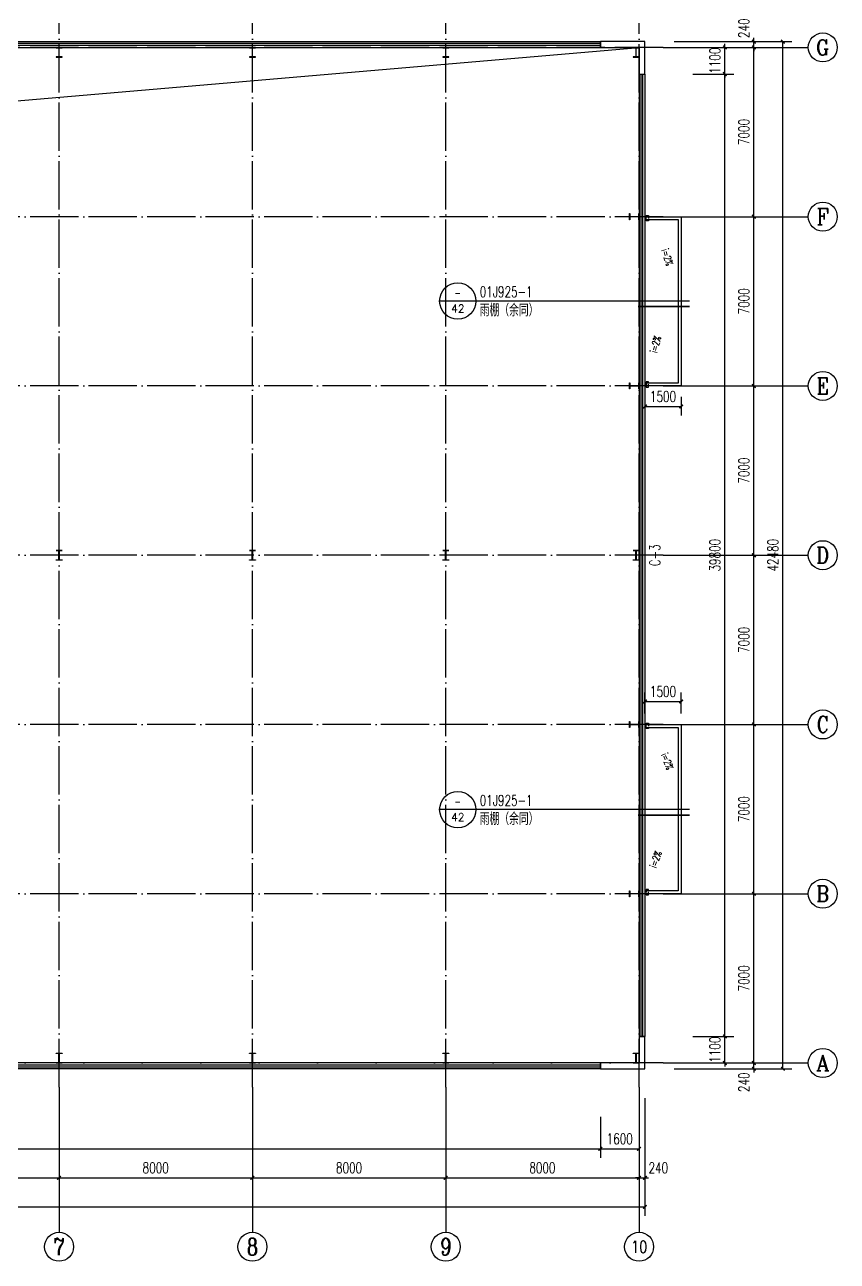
# Model space of a CAD drawing. Extents: x -16809 to 109341, y -15901 to 593582.
# Drawn here: x 52069 to 85690, y 327255 to 378393 of the extents above; entities that cross this region are included whole.
import ezdxf
from ezdxf.enums import TextEntityAlignment as Align

# ---------------------------------------------------------------- set-up
doc = ezdxf.new("R2010")
doc.units = 0
doc.header["$LTSCALE"] = 1000
doc.header["$MEASUREMENT"] = 0
doc.linetypes.add('DASH', pattern=[0.35, 0.25, -0.1])
doc.linetypes.add('DOTE', pattern=[2.42, 2, -0.2, 0.02, -0.2])
doc.layers.get('Defpoints').update_dxf_attribs({"color": 250})
for name, color, linetype in [('0 - 屋顶线', 150, 'Continuous'), ('0 - 梁柱', 3, 'Continuous'), ('AXIS', 171, 'Continuous'), ('AXIS_TEXT', 7, 'Continuous'), ('DIM_IDEN', 150, 'Continuous'), ('DIM_SYMB', 171, 'Continuous'), ('DOTE', 14, 'DOTE'), ('LVTRY', 6, 'Continuous'), ('PUB_DIM', 171, 'Continuous'), ('PUB_TEXT', 7, 'Continuous'), ('WALL-PARAPET', 6, 'Continuous'), ('WINDOW', 140, 'Continuous'), ('WINDOW_TEXT', 7, 'Continuous')]:
    doc.layers.add(name, color=color, linetype=linetype)
doc.styles.add('_TCH_AXIS', font='COMPLEX', dxfattribs={"bigfont": 'GBCBIG'})
doc.styles.add('_TCH_DIM', font='SIMPLEX', dxfattribs={"bigfont": 'GBCBIG'})
doc.styles.add('_TCH_DIM_T3', font='SIMPLEX', dxfattribs={"width": 0.705882, "bigfont": 'GBCBIG'})
doc.styles.add('_TCH_LABEL', font='COMPLEX', dxfattribs={"bigfont": 'GBCBIG'})
doc.styles.add('_TCH_WINDOW', font='SIMPLEX', dxfattribs={"bigfont": 'GBCBIG'})
doc.styles.add('COMPLEX', font='COMPLEX')
doc.dimstyles.new('_TCH_ARCH&&150', dxfattribs={"dimtxt": 446.25, "dimasz": 150, "dimexe": 375, "dimexo": 450, "dimgap": 189.375, "dimtad": 1, "dimdec": 0, "dimzin": 0, "dimdsep": 46, "dimtxsty": '_TCH_DIM_T3', "dimblk": 'ARCHTICK', "dimcen": 0.09, "dimclrt": 7, "dimazin": 2, "dimtfac": 1, "dimtdec": 0, "dimtix": 1, "dimtmove": 2, "dimatfit": 3, "dimfxl": 0, "dimtolj": 1, "dimtzin": 0, "dimarcsym": 0})

# ---------------------------------------------------------------- blocks, each defined once
blk = doc.blocks.new('A$C670E4FA6')
at = {"layer": '0 - 梁柱'}
h = blk.add_hatch(color=256, dxfattribs=at)
h.paths.add_polyline_path([(125, 0), (0, 0), (0, 12), (120, 12), (120, 200), (125, 200)])
h.paths.add_polyline_path([(250, 0), (125, 0), (125, 200), (130, 200), (130, 12), (250, 12)])
h.paths.add_polyline_path([(250, 388), (130, 388), (130, 200), (125, 200), (125, 400), (250, 400)])
h.paths.add_polyline_path([(125, 200), (120, 200), (120, 388), (0, 388), (0, 400), (125, 400)])
blk.add_lwpolyline([(0, 400), (0, 388), (120, 388), (120, 12), (0, 12), (0, 0), (250, 0), (250, 12), (130, 12), (130, 388), (250, 388), (250, 400)], close=True, dxfattribs=at)
blk = doc.blocks.new('$TCHSYS$WIN2D')
for p, q in [((-0.5, 0.5), (0.5, 0.5)), ((-0.5, 0.5), (-0.5, -0.5)), ((0.5, 0.5), (0.5, -0.5)), ((0.5, 0.16667), (-0.5, 0.16667)), ((0.5, -0.16667), (-0.5, -0.16667)), ((-0.5, -0.5), (0.5, -0.5))]:
    blk.add_line(p, q)
blk = doc.blocks.new('_AXISO')
blk.add_circle((0, 0), 0.5)
at = {"layer": 'AXIS_TEXT', "style": 'COMPLEX', "width": 1.041667}
blk.add_attdef('A', text='', height=0.56, dxfattribs=at).set_placement((-0.25, -0.28), (0.25, -0.28), align=Align.FIT)
blk = doc.blocks.new('_ArchTick')
at = {"color": 0, "linetype": 'ByBlock', "const_width": 0.4}
blk.add_lwpolyline([(-0.5, -0.5), (0.5, 0.5)], dxfattribs=at)
blk = doc.blocks.new('*D231')
at = {"layer": 'AXIS', "color": 0, "lineweight": -2}
for p, q in [((5250, 334005), (5250, 329130)), ((77730, 334005), (77730, 329130)), ((5250, 329505), (77730, 329505))]:
    blk.add_line(p, q, dxfattribs=at)
at = {"layer": 'Defpoints', "color": 0}
for p in [(5250, 334455), (77730, 334455), (77730, 329505)]:
    blk.add_point(p, dxfattribs=at)
at = {"layer": 'AXIS', "color": 0, "lineweight": -2, "xscale": 150, "yscale": 150, "zscale": 150, "rotation": 180}
blk.add_blockref('_ArchTick', (5250, 329505), dxfattribs=at)
at = {"layer": 'AXIS', "color": 0, "lineweight": -2, "xscale": 150, "yscale": 150, "zscale": 150}
blk.add_blockref('_ArchTick', (77730, 329505), dxfattribs=at)
at = {"layer": 'AXIS', "color": 7, "insert": (41490, 329918), "char_height": 446.2, "attachment_point": 5, "style": '_TCH_DIM_T3'}
blk.add_mtext('\\A1;72480', dxfattribs=at)
blk = doc.blocks.new('*D238')
at = {"layer": 'AXIS', "color": 0, "lineweight": -2}
for p, q in [((45490, 334005), (45490, 330330)), ((53490, 334005), (53490, 330330)), ((45490, 330705), (53490, 330705))]:
    blk.add_line(p, q, dxfattribs=at)
at = {"layer": 'Defpoints', "color": 0}
for p in [(45490, 334455), (53490, 334455), (53490, 330705)]:
    blk.add_point(p, dxfattribs=at)
at = {"layer": 'AXIS', "color": 0, "lineweight": -2, "xscale": 150, "yscale": 150, "zscale": 150, "rotation": 180}
blk.add_blockref('_ArchTick', (45490, 330705), dxfattribs=at)
at = {"layer": 'AXIS', "color": 0, "lineweight": -2, "xscale": 150, "yscale": 150, "zscale": 150}
blk.add_blockref('_ArchTick', (53490, 330705), dxfattribs=at)
at = {"layer": 'AXIS', "color": 7, "insert": (49490, 331118), "char_height": 446.2, "attachment_point": 5, "style": '_TCH_DIM_T3'}
blk.add_mtext('\\A1;8000', dxfattribs=at)
blk = doc.blocks.new('*D239')
at = {"layer": 'AXIS', "color": 0, "lineweight": -2}
for p, q in [((53490, 334005), (53490, 330330)), ((61490, 334005), (61490, 330330)), ((53490, 330705), (61490, 330705))]:
    blk.add_line(p, q, dxfattribs=at)
at = {"layer": 'Defpoints', "color": 0}
for p in [(53490, 334455), (61490, 334455), (61490, 330705)]:
    blk.add_point(p, dxfattribs=at)
at = {"layer": 'AXIS', "color": 0, "lineweight": -2, "xscale": 150, "yscale": 150, "zscale": 150, "rotation": 180}
blk.add_blockref('_ArchTick', (53490, 330705), dxfattribs=at)
at = {"layer": 'AXIS', "color": 0, "lineweight": -2, "xscale": 150, "yscale": 150, "zscale": 150}
blk.add_blockref('_ArchTick', (61490, 330705), dxfattribs=at)
at = {"layer": 'AXIS', "color": 7, "insert": (57490, 331118), "char_height": 446.2, "attachment_point": 5, "style": '_TCH_DIM_T3'}
blk.add_mtext('\\A1;8000', dxfattribs=at)
blk = doc.blocks.new('*D240')
at = {"layer": 'AXIS', "color": 0, "lineweight": -2}
for p, q in [((61490, 334005), (61490, 330330)), ((69490, 334005), (69490, 330330)), ((61490, 330705), (69490, 330705))]:
    blk.add_line(p, q, dxfattribs=at)
at = {"layer": 'Defpoints', "color": 0}
for p in [(61490, 334455), (69490, 334455), (69490, 330705)]:
    blk.add_point(p, dxfattribs=at)
at = {"layer": 'AXIS', "color": 0, "lineweight": -2, "xscale": 150, "yscale": 150, "zscale": 150, "rotation": 180}
blk.add_blockref('_ArchTick', (61490, 330705), dxfattribs=at)
at = {"layer": 'AXIS', "color": 0, "lineweight": -2, "xscale": 150, "yscale": 150, "zscale": 150}
blk.add_blockref('_ArchTick', (69490, 330705), dxfattribs=at)
at = {"layer": 'AXIS', "color": 7, "insert": (65490, 331118), "char_height": 446.2, "attachment_point": 5, "style": '_TCH_DIM_T3'}
blk.add_mtext('\\A1;8000', dxfattribs=at)
blk = doc.blocks.new('*D241')
at = {"layer": 'AXIS', "color": 0, "lineweight": -2}
for p, q in [((69490, 334005), (69490, 330330)), ((77490, 334005), (77490, 330330)), ((69490, 330705), (77490, 330705))]:
    blk.add_line(p, q, dxfattribs=at)
at = {"layer": 'Defpoints', "color": 0}
for p in [(69490, 334455), (77490, 334455), (77490, 330705)]:
    blk.add_point(p, dxfattribs=at)
at = {"layer": 'AXIS', "color": 0, "lineweight": -2, "xscale": 150, "yscale": 150, "zscale": 150, "rotation": 180}
blk.add_blockref('_ArchTick', (69490, 330705), dxfattribs=at)
at = {"layer": 'AXIS', "color": 0, "lineweight": -2, "xscale": 150, "yscale": 150, "zscale": 150}
blk.add_blockref('_ArchTick', (77490, 330705), dxfattribs=at)
at = {"layer": 'AXIS', "color": 7, "insert": (73490, 331118), "char_height": 446.2, "attachment_point": 5, "style": '_TCH_DIM_T3'}
blk.add_mtext('\\A1;8000', dxfattribs=at)
blk = doc.blocks.new('*D242')
at = {"layer": 'AXIS', "color": 0, "lineweight": -2}
for p, q in [((77490, 334005), (77490, 330330)), ((77730, 334005), (77730, 330330)), ((77490, 330705), (77340, 330705)), ((77490, 330705), (77730, 330705)), ((77730, 330705), (77880, 330705))]:
    blk.add_line(p, q, dxfattribs=at)
at = {"layer": 'Defpoints', "color": 0}
for p in [(77490, 334455), (77730, 334455), (77730, 330705)]:
    blk.add_point(p, dxfattribs=at)
at = {"layer": 'AXIS', "color": 0, "lineweight": -2, "xscale": 150, "yscale": 150, "zscale": 150}
blk.add_blockref('_ArchTick', (77490, 330705), dxfattribs=at)
at = {"layer": 'AXIS', "color": 0, "lineweight": -2, "xscale": 150, "yscale": 150, "zscale": 150, "rotation": 180}
blk.add_blockref('_ArchTick', (77730, 330705), dxfattribs=at)
at = {"layer": 'AXIS', "color": 7, "insert": (78285, 331118), "char_height": 446.2, "attachment_point": 5, "style": '_TCH_DIM_T3'}
blk.add_mtext('\\A1;240', dxfattribs=at)
blk = doc.blocks.new('*D265')
at = {"layer": 'AXIS', "color": 0, "lineweight": -2}
for p, q in [((78940, 377695), (83815, 377695)), ((83440, 335215), (83440, 377695)), ((78940, 335215), (83815, 335215))]:
    blk.add_line(p, q, dxfattribs=at)
at = {"layer": 'Defpoints', "color": 0}
for p in [(78490, 377695), (83440, 377695), (78490, 335215)]:
    blk.add_point(p, dxfattribs=at)
at = {"layer": 'AXIS', "color": 0, "lineweight": -2, "xscale": 150, "yscale": 150, "zscale": 150}
for p, rotation in [((83440, 377695), 90), ((83440, 335215), 270)]:
    blk.add_blockref('_ArchTick', p, dxfattribs=dict(at, rotation=rotation))
at = {"layer": 'AXIS', "color": 7, "insert": (83028, 356455), "char_height": 446.2, "attachment_point": 5, "rotation": 90, "style": '_TCH_DIM_T3'}
blk.add_mtext('\\A1;42480', dxfattribs=at)
blk = doc.blocks.new('*D266')
at = {"layer": 'AXIS', "color": 0, "lineweight": -2}
for p, q in [((82240, 335455), (82240, 335605)), ((78940, 335455), (82615, 335455)), ((78940, 335215), (82615, 335215)), ((82240, 335215), (82240, 335455)), ((82240, 335215), (82240, 335065))]:
    blk.add_line(p, q, dxfattribs=at)
at = {"layer": 'Defpoints', "color": 0}
for p in [(78490, 335455), (78490, 335215), (82240, 335455)]:
    blk.add_point(p, dxfattribs=at)
at = {"layer": 'AXIS', "color": 0, "lineweight": -2, "xscale": 150, "yscale": 150, "zscale": 150}
for p, rotation in [((82240, 335455), 270), ((82240, 335215), 90)]:
    blk.add_blockref('_ArchTick', p, dxfattribs=dict(at, rotation=rotation))
at = {"layer": 'AXIS', "color": 7, "insert": (81828, 334660), "char_height": 446.2, "attachment_point": 5, "rotation": 90, "style": '_TCH_DIM_T3'}
blk.add_mtext('\\A1;240', dxfattribs=at)
blk = doc.blocks.new('*D267')
at = {"layer": 'AXIS', "color": 0, "lineweight": -2}
for p, q in [((78940, 342455), (82615, 342455)), ((82240, 335455), (82240, 342455)), ((78940, 335455), (82615, 335455))]:
    blk.add_line(p, q, dxfattribs=at)
at = {"layer": 'Defpoints', "color": 0}
for p in [(78490, 342455), (82240, 342455), (78490, 335455)]:
    blk.add_point(p, dxfattribs=at)
at = {"layer": 'AXIS', "color": 0, "lineweight": -2, "xscale": 150, "yscale": 150, "zscale": 150}
for p, rotation in [((82240, 342455), 90), ((82240, 335455), 270)]:
    blk.add_blockref('_ArchTick', p, dxfattribs=dict(at, rotation=rotation))
at = {"layer": 'AXIS', "color": 7, "insert": (81828, 338955), "char_height": 446.2, "attachment_point": 5, "rotation": 90, "style": '_TCH_DIM_T3'}
blk.add_mtext('\\A1;7000', dxfattribs=at)
blk = doc.blocks.new('*D268')
at = {"layer": 'AXIS', "color": 0, "lineweight": -2}
for p, q in [((78940, 349455), (82615, 349455)), ((82240, 342455), (82240, 349455)), ((78940, 342455), (82615, 342455))]:
    blk.add_line(p, q, dxfattribs=at)
at = {"layer": 'Defpoints', "color": 0}
for p in [(78490, 349455), (82240, 349455), (78490, 342455)]:
    blk.add_point(p, dxfattribs=at)
at = {"layer": 'AXIS', "color": 0, "lineweight": -2, "xscale": 150, "yscale": 150, "zscale": 150}
for p, rotation in [((82240, 349455), 90), ((82240, 342455), 270)]:
    blk.add_blockref('_ArchTick', p, dxfattribs=dict(at, rotation=rotation))
at = {"layer": 'AXIS', "color": 7, "insert": (81828, 345955), "char_height": 446.2, "attachment_point": 5, "rotation": 90, "style": '_TCH_DIM_T3'}
blk.add_mtext('\\A1;7000', dxfattribs=at)
blk = doc.blocks.new('*D269')
at = {"layer": 'AXIS', "color": 0, "lineweight": -2}
for p, q in [((78940, 356455), (82615, 356455)), ((82240, 349455), (82240, 356455)), ((78940, 349455), (82615, 349455))]:
    blk.add_line(p, q, dxfattribs=at)
at = {"layer": 'Defpoints', "color": 0}
for p in [(78490, 356455), (82240, 356455), (78490, 349455)]:
    blk.add_point(p, dxfattribs=at)
at = {"layer": 'AXIS', "color": 0, "lineweight": -2, "xscale": 150, "yscale": 150, "zscale": 150}
for p, rotation in [((82240, 356455), 90), ((82240, 349455), 270)]:
    blk.add_blockref('_ArchTick', p, dxfattribs=dict(at, rotation=rotation))
at = {"layer": 'AXIS', "color": 7, "insert": (81828, 352955), "char_height": 446.2, "attachment_point": 5, "rotation": 90, "style": '_TCH_DIM_T3'}
blk.add_mtext('\\A1;7000', dxfattribs=at)
blk = doc.blocks.new('*D270')
at = {"layer": 'AXIS', "color": 0, "lineweight": -2}
for p, q in [((78940, 363455), (82615, 363455)), ((82240, 356455), (82240, 363455)), ((78940, 356455), (82615, 356455))]:
    blk.add_line(p, q, dxfattribs=at)
at = {"layer": 'Defpoints', "color": 0}
for p in [(78490, 363455), (82240, 363455), (78490, 356455)]:
    blk.add_point(p, dxfattribs=at)
at = {"layer": 'AXIS', "color": 0, "lineweight": -2, "xscale": 150, "yscale": 150, "zscale": 150}
for p, rotation in [((82240, 363455), 90), ((82240, 356455), 270)]:
    blk.add_blockref('_ArchTick', p, dxfattribs=dict(at, rotation=rotation))
at = {"layer": 'AXIS', "color": 7, "insert": (81828, 359955), "char_height": 446.2, "attachment_point": 5, "rotation": 90, "style": '_TCH_DIM_T3'}
blk.add_mtext('\\A1;7000', dxfattribs=at)
blk = doc.blocks.new('*D271')
at = {"layer": 'AXIS', "color": 0, "lineweight": -2}
for p, q in [((78940, 370455), (82615, 370455)), ((82240, 363455), (82240, 370455)), ((78940, 363455), (82615, 363455))]:
    blk.add_line(p, q, dxfattribs=at)
at = {"layer": 'Defpoints', "color": 0}
for p in [(78490, 370455), (82240, 370455), (78490, 363455)]:
    blk.add_point(p, dxfattribs=at)
at = {"layer": 'AXIS', "color": 0, "lineweight": -2, "xscale": 150, "yscale": 150, "zscale": 150}
for p, rotation in [((82240, 370455), 90), ((82240, 363455), 270)]:
    blk.add_blockref('_ArchTick', p, dxfattribs=dict(at, rotation=rotation))
at = {"layer": 'AXIS', "color": 7, "insert": (81828, 366955), "char_height": 446.2, "attachment_point": 5, "rotation": 90, "style": '_TCH_DIM_T3'}
blk.add_mtext('\\A1;7000', dxfattribs=at)
blk = doc.blocks.new('*D272')
at = {"layer": 'AXIS', "color": 0, "lineweight": -2}
for p, q in [((78940, 377455), (82615, 377455)), ((82240, 370455), (82240, 377455)), ((78940, 370455), (82615, 370455))]:
    blk.add_line(p, q, dxfattribs=at)
at = {"layer": 'Defpoints', "color": 0}
for p in [(78490, 377455), (82240, 377455), (78490, 370455)]:
    blk.add_point(p, dxfattribs=at)
at = {"layer": 'AXIS', "color": 0, "lineweight": -2, "xscale": 150, "yscale": 150, "zscale": 150}
for p, rotation in [((82240, 377455), 90), ((82240, 370455), 270)]:
    blk.add_blockref('_ArchTick', p, dxfattribs=dict(at, rotation=rotation))
at = {"layer": 'AXIS', "color": 7, "insert": (81828, 373955), "char_height": 446.2, "attachment_point": 5, "rotation": 90, "style": '_TCH_DIM_T3'}
blk.add_mtext('\\A1;7000', dxfattribs=at)
blk = doc.blocks.new('*D273')
at = {"layer": 'AXIS', "color": 0, "lineweight": -2}
for p, q in [((78940, 377695), (82615, 377695)), ((78940, 377455), (82615, 377455)), ((82240, 377695), (82240, 377845)), ((82240, 377455), (82240, 377695)), ((82240, 377455), (82240, 377305))]:
    blk.add_line(p, q, dxfattribs=at)
at = {"layer": 'Defpoints', "color": 0}
for p in [(78490, 377695), (78490, 377455), (82240, 377695)]:
    blk.add_point(p, dxfattribs=at)
at = {"layer": 'AXIS', "color": 0, "lineweight": -2, "xscale": 150, "yscale": 150, "zscale": 150}
for p, rotation in [((82240, 377695), 270), ((82240, 377455), 90)]:
    blk.add_blockref('_ArchTick', p, dxfattribs=dict(at, rotation=rotation))
at = {"layer": 'AXIS', "color": 7, "insert": (81828, 378250), "char_height": 446.2, "attachment_point": 5, "rotation": 90, "style": '_TCH_DIM_T3'}
blk.add_mtext('\\A1;240', dxfattribs=at)
blk = doc.blocks.new('*D274')
at = {"layer": 'Defpoints', "color": 0}
for p in [(75890, 333675), (77490, 333675), (77490, 331905)]:
    blk.add_point(p, dxfattribs=at)
at = {"layer": 'PUB_DIM', "color": 0, "lineweight": -2}
for p, q in [((75890, 333225), (75890, 331530)), ((77490, 333225), (77490, 331530)), ((75890, 331905), (77490, 331905))]:
    blk.add_line(p, q, dxfattribs=at)
at = {"layer": 'PUB_DIM', "color": 0, "lineweight": -2, "xscale": 150, "yscale": 150, "zscale": 150, "rotation": 180}
blk.add_blockref('_ArchTick', (75890, 331905), dxfattribs=at)
at = {"layer": 'PUB_DIM', "color": 0, "lineweight": -2, "xscale": 150, "yscale": 150, "zscale": 150}
blk.add_blockref('_ArchTick', (77490, 331905), dxfattribs=at)
at = {"layer": 'PUB_DIM', "color": 7, "insert": (76690, 332318), "char_height": 446.2, "attachment_point": 5, "style": '_TCH_DIM_T3'}
blk.add_mtext('\\A1;1600', dxfattribs=at)
blk = doc.blocks.new('*D275')
at = {"layer": 'Defpoints', "color": 0}
for p in [(7090, 333675), (75890, 333675), (75890, 331905)]:
    blk.add_point(p, dxfattribs=at)
at = {"layer": 'PUB_DIM', "color": 0, "lineweight": -2}
for p, q in [((7090, 333225), (7090, 331530)), ((75890, 333225), (75890, 331530)), ((7090, 331905), (75890, 331905))]:
    blk.add_line(p, q, dxfattribs=at)
at = {"layer": 'PUB_DIM', "color": 0, "lineweight": -2, "xscale": 150, "yscale": 150, "zscale": 150, "rotation": 180}
blk.add_blockref('_ArchTick', (7090, 331905), dxfattribs=at)
at = {"layer": 'PUB_DIM', "color": 0, "lineweight": -2, "xscale": 150, "yscale": 150, "zscale": 150}
blk.add_blockref('_ArchTick', (75890, 331905), dxfattribs=at)
at = {"layer": 'PUB_DIM', "color": 7, "insert": (41490, 332318), "char_height": 446.2, "attachment_point": 5, "style": '_TCH_DIM_T3'}
blk.add_mtext('\\A1;68800', dxfattribs=at)
blk = doc.blocks.new('*D277')
at = {"layer": 'Defpoints', "color": 0}
for p in [(79270, 377455), (81040, 377455), (79270, 376355)]:
    blk.add_point(p, dxfattribs=at)
at = {"layer": 'PUB_DIM', "color": 0, "lineweight": -2}
for p, q in [((79720, 377455), (81415, 377455)), ((81040, 377455), (81040, 377605)), ((81040, 376355), (81040, 377455)), ((79720, 376355), (81415, 376355)), ((81040, 376355), (81040, 376205))]:
    blk.add_line(p, q, dxfattribs=at)
at = {"layer": 'PUB_DIM', "color": 0, "lineweight": -2, "xscale": 150, "yscale": 150, "zscale": 150}
for p, rotation in [((81040, 377455), 270), ((81040, 376355), 90)]:
    blk.add_blockref('_ArchTick', p, dxfattribs=dict(at, rotation=rotation))
at = {"layer": 'PUB_DIM', "color": 7, "insert": (80628, 376905), "char_height": 446.2, "attachment_point": 5, "rotation": 90, "style": '_TCH_DIM_T3'}
blk.add_mtext('\\A1;1100', dxfattribs=at)
blk = doc.blocks.new('*D278')
at = {"layer": 'Defpoints', "color": 0}
for p in [(79270, 376355), (81040, 376355), (79270, 336555)]:
    blk.add_point(p, dxfattribs=at)
at = {"layer": 'PUB_DIM', "color": 0, "lineweight": -2}
for p, q in [((79720, 376355), (81415, 376355)), ((81040, 336555), (81040, 376355)), ((79720, 336555), (81415, 336555))]:
    blk.add_line(p, q, dxfattribs=at)
at = {"layer": 'PUB_DIM', "color": 0, "lineweight": -2, "xscale": 150, "yscale": 150, "zscale": 150}
for p, rotation in [((81040, 376355), 90), ((81040, 336555), 270)]:
    blk.add_blockref('_ArchTick', p, dxfattribs=dict(at, rotation=rotation))
at = {"layer": 'PUB_DIM', "color": 7, "insert": (80628, 356455), "char_height": 446.2, "attachment_point": 5, "rotation": 90, "style": '_TCH_DIM_T3'}
blk.add_mtext('\\A1;39800', dxfattribs=at)
blk = doc.blocks.new('*D279')
at = {"layer": 'Defpoints', "color": 0}
for p in [(79270, 336555), (81040, 336555), (79270, 335455)]:
    blk.add_point(p, dxfattribs=at)
at = {"layer": 'PUB_DIM', "color": 0, "lineweight": -2}
for p, q in [((79720, 336555), (81415, 336555)), ((81040, 336555), (81040, 336705)), ((81040, 335455), (81040, 336555)), ((79720, 335455), (81415, 335455)), ((81040, 335455), (81040, 335305))]:
    blk.add_line(p, q, dxfattribs=at)
at = {"layer": 'PUB_DIM', "color": 0, "lineweight": -2, "xscale": 150, "yscale": 150, "zscale": 150}
for p, rotation in [((81040, 336555), 270), ((81040, 335455), 90)]:
    blk.add_blockref('_ArchTick', p, dxfattribs=dict(at, rotation=rotation))
at = {"layer": 'PUB_DIM', "color": 7, "insert": (80628, 336005), "char_height": 446.2, "attachment_point": 5, "rotation": 90, "style": '_TCH_DIM_T3'}
blk.add_mtext('\\A1;1100', dxfattribs=at)
blk = doc.blocks.new('*D287')
at = {"layer": 'Defpoints', "color": 0}
for p in [(79230, 350405), (77730, 349455), (79230, 349455)]:
    blk.add_point(p, dxfattribs=at)
at = {"layer": 'PUB_DIM', "color": 0, "lineweight": -2}
for p, q in [((77730, 349905), (77730, 350780)), ((77730, 350405), (79230, 350405)), ((79230, 349905), (79230, 350780))]:
    blk.add_line(p, q, dxfattribs=at)
at = {"layer": 'PUB_DIM', "color": 0, "lineweight": -2, "xscale": 150, "yscale": 150, "zscale": 150, "rotation": 180}
blk.add_blockref('_ArchTick', (77730, 350405), dxfattribs=at)
at = {"layer": 'PUB_DIM', "color": 0, "lineweight": -2, "xscale": 150, "yscale": 150, "zscale": 150}
blk.add_blockref('_ArchTick', (79230, 350405), dxfattribs=at)
at = {"layer": 'PUB_DIM', "color": 7, "insert": (78480, 350818), "char_height": 446.2, "attachment_point": 5, "style": '_TCH_DIM_T3'}
blk.add_mtext('\\A1;1500', dxfattribs=at)
blk = doc.blocks.new('*D288')
at = {"layer": 'Defpoints', "color": 0}
for p in [(77730, 363455), (79230, 363455), (79230, 362605)]:
    blk.add_point(p, dxfattribs=at)
at = {"layer": 'PUB_DIM', "color": 0, "lineweight": -2}
for p, q in [((77730, 363005), (77730, 362230)), ((77730, 362605), (79230, 362605)), ((79230, 363005), (79230, 362230))]:
    blk.add_line(p, q, dxfattribs=at)
at = {"layer": 'PUB_DIM', "color": 0, "lineweight": -2, "xscale": 150, "yscale": 150, "zscale": 150, "rotation": 180}
blk.add_blockref('_ArchTick', (77730, 362605), dxfattribs=at)
at = {"layer": 'PUB_DIM', "color": 0, "lineweight": -2, "xscale": 150, "yscale": 150, "zscale": 150}
blk.add_blockref('_ArchTick', (79230, 362605), dxfattribs=at)
at = {"layer": 'PUB_DIM', "color": 7, "insert": (78480, 363018), "char_height": 446.2, "attachment_point": 5, "style": '_TCH_DIM_T3'}
blk.add_mtext('\\A1;1500', dxfattribs=at)

msp = doc.modelspace()

# ---------------------------------------------------------------- linework, layer by layer
at = {"layer": '0 - 屋顶线'}
for p, q in [((77730.2, 349455.4), (79230.2, 349455.4)), ((77730.2, 349335.4), (79110.2, 349335.4)), ((79110.2, 349335.4), (79110.2, 342575.4)), ((79230.2, 349455.4), (79230.2, 342455.4)), ((79110.2, 342575.4), (77730.2, 342575.4)), ((79230.2, 342455.4), (77730.2, 342455.4))]:
    msp.add_line(p, q, dxfattribs=at)
for points in [[(5490.2, 335455.4), (12638, 371891), (77490.2, 377455.4)], [(77730.2, 370455.4), (79230.2, 370455.4), (79230.2, 363755.4), (79230.2, 363455.4), (77730.2, 363455.4)], [(77730.2, 370335.4), (79110.2, 370335.4), (79110.2, 363755.4), (79110.2, 363575.4), (77730.2, 363575.4)]]:
    msp.add_lwpolyline(points, dxfattribs=at)
at = {"layer": 'AXIS'}
for p, q in [((78490.2, 377455.4), (84490.2, 377455.4)), ((78490.2, 370455.4), (84490.2, 370455.4)), ((78490.2, 363455.4), (84490.2, 363455.4)), ((78490.2, 356455.4), (84490.2, 356455.4)), ((78490.2, 349455.4), (84490.2, 349455.4)), ((78490.2, 342455.4), (84490.2, 342455.4)), ((78490.2, 335455.4), (84490.2, 335455.4)), ((53490.2, 334455.4), (53490.2, 328455.4)), ((61490.2, 334455.4), (61490.2, 328455.4)), ((69490.2, 334455.4), (69490.2, 328455.4)), ((77490.2, 334455.4), (77490.2, 328455.4))]:
    msp.add_line(p, q, dxfattribs=at)
at = {"layer": 'DIM_IDEN'}
for p, q in [((70738.2, 366966.6), (69238.2, 366966.6)), ((73361.6, 366966.6), (70738.2, 366966.6)), ((79575.9, 366966.6), (73361.6, 366966.6)), ((70738.2, 345931.8), (69238.2, 345931.8)), ((73361.6, 345931.8), (70738.2, 345931.8)), ((79575.9, 345931.8), (73361.6, 345931.8))]:
    msp.add_line(p, q, dxfattribs=at)
at = {"layer": 'DIM_IDEN', "const_width": 75}
for points in [[(79575.9, 366741.6), (77449.4, 366741.6)], [(79575.9, 345706.8), (77449.4, 345706.8)]]:
    msp.add_lwpolyline(points, dxfattribs=at)
at = {"layer": 'DIM_IDEN'}
for centre in [(69988.2, 366966.6), (69988.2, 345931.8)]:
    msp.add_circle(centre, 750, dxfattribs=at)
at = {"layer": 'DIM_SYMB'}
for points in [[(78790.1, 367519.1, 0, 0, 0), (78138, 369591.5, 80, 0, 0), (78048, 369877.7, 0, 0, 0)], [(78790.1, 366571.7, 0, 0, 0), (78122.3, 363960.8, 80, 0, 0), (78048, 363670.1, 0, 0, 0)], [(78790.1, 346852.3, 0, 0, 0), (78154, 348536.2, 80, 0, 0), (78048, 348816.9, 0, 0, 0)], [(78790.1, 344827.8, 0, 0, 0), (78149.9, 343055.5, 80, 0, 0), (78048, 342773.4, 0, 0, 0)]]:
    msp.add_lwpolyline(points, format="xyseb", dxfattribs=at)
at = {"layer": 'DOTE'}
for p, q in [((53490.2, 334455.4), (53490.2, 378455.4)), ((61490.2, 334455.4), (61490.2, 378455.4)), ((69490.2, 334455.4), (69490.2, 378455.4)), ((77490.2, 334455.4), (77490.2, 378455.4)), ((78490.2, 377455.4), (4490.2, 377455.4)), ((78490.2, 370455.4), (4490.2, 370455.4)), ((78490.2, 363455.4), (4490.2, 363455.4)), ((78490.2, 356455.4), (4490.2, 356455.4)), ((78490.2, 349455.4), (4490.2, 349455.4)), ((78490.2, 342455.4), (4490.2, 342455.4)), ((78490.2, 335455.4), (4490.2, 335455.4))]:
    msp.add_line(p, q, dxfattribs=at)
at = {"layer": 'LVTRY', "linetype": 'DASH', "ltscale": 0.5}
for points in [[(77780.2, 370285.4), (77780.2, 370505.4), (77880.2, 370505.4), (77880.2, 370285.4)], [(77780.2, 363625.4), (77780.2, 363405.4), (77880.2, 363405.4), (77880.2, 363625.4)], [(77780.2, 349285.6), (77780.2, 349505.6), (77880.2, 349505.6), (77880.2, 349285.6)], [(77780.2, 342625.4), (77780.2, 342405.4), (77880.2, 342405.4), (77880.2, 342625.4)]]:
    msp.add_lwpolyline(points, close=True, dxfattribs=at)
at = {"layer": 'WALL-PARAPET'}
for p, q in [((77730.2, 377695.4), (75890.2, 377695.4)), ((75890.2, 377695.4), (75890.2, 377455.4)), ((75890.2, 377455.4), (77490.2, 377455.4)), ((77490.2, 377455.4), (77490.2, 376355.4)), ((77730.2, 376355.4), (77730.2, 377695.4)), ((77490.2, 376355.4), (77730.2, 376355.4)), ((77730.2, 336555.4), (77490.2, 336555.4)), ((77490.2, 336555.4), (77490.2, 335455.4)), ((77730.2, 335215.4), (77730.2, 336555.4)), ((77490.2, 335455.4), (75890.2, 335455.4)), ((75890.2, 335455.4), (75890.2, 335215.4)), ((75890.2, 335215.4), (77730.2, 335215.4))]:
    msp.add_line(p, q, dxfattribs=at)

# ---------------------------------------------------------------- block references
at = {"layer": '0 - 梁柱', "rotation": 180}
for p in [(53615.2, 377455.4), (61615.2, 377455.4), (69615.2, 377455.4), (77490.2, 377455.4)]:
    msp.add_blockref('A$C670E4FA6', p, dxfattribs=at)
at = {"layer": '0 - 梁柱', "xscale": -1, "rotation": 90}
for p in [(77490.2, 370580.4), (77490.2, 363580.4), (77490.2, 349580.4), (77490.2, 342580.4)]:
    msp.add_blockref('A$C670E4FA6', p, dxfattribs=at)
at = {"layer": '0 - 梁柱', "xscale": -1}
for p in [(53615.2, 356255.4), (61615.2, 356255.4), (69615.2, 356255.4), (77490.2, 356255.4), (53615.2, 335455.4), (61615.2, 335455.4), (69615.2, 335455.4), (77490.2, 335455.4)]:
    msp.add_blockref('A$C670E4FA6', p, dxfattribs=at)
at = {"layer": 'AXIS'}
ref = msp.add_blockref('_AXISO', (85090.2, 377455.4), dxfattribs=dict(at, xscale=1200, yscale=1200, zscale=1200))
ref.add_attrib('A', 'G', dxfattribs={"layer": 'AXIS_TEXT', "height": 637.8, "style": '_TCH_AXIS'}).set_placement((84816.9, 377136.5), (85363.5, 377136.5), align=Align.FIT)
ref = msp.add_blockref('_AXISO', (85090.2, 370455.4), dxfattribs=dict(at, xscale=1200, yscale=1200, zscale=1200))
ref.add_attrib('A', 'F', dxfattribs={"layer": 'AXIS_TEXT', "height": 668.2, "style": '_TCH_AXIS'}).set_placement((84835.7, 370121.3), (85344.7, 370121.3), align=Align.FIT)
ref = msp.add_blockref('_AXISO', (85090.2, 363455.4), dxfattribs=dict(at, xscale=1200, yscale=1200, zscale=1200))
ref.add_attrib('A', 'E', dxfattribs={"layer": 'AXIS_TEXT', "height": 668.2, "style": '_TCH_AXIS'}).set_placement((84835.7, 363121.3), (85344.7, 363121.3), align=Align.FIT)
ref = msp.add_blockref('_AXISO', (85090.2, 356455.4), dxfattribs=dict(at, xscale=1200, yscale=1200, zscale=1200))
ref.add_attrib('A', 'D', dxfattribs={"layer": 'AXIS_TEXT', "height": 652.9, "style": '_TCH_AXIS'}).set_placement((84825.9, 356129), (85354.5, 356129), align=Align.FIT)
ref = msp.add_blockref('_AXISO', (85090.2, 349455.4), dxfattribs=dict(at, xscale=1200, yscale=1200, zscale=1200))
ref.add_attrib('A', 'C', dxfattribs={"layer": 'AXIS_TEXT', "height": 683.5, "style": '_TCH_AXIS'}).set_placement((84846.1, 349113.6), (85334.3, 349113.6), align=Align.FIT)
ref = msp.add_blockref('_AXISO', (85090.2, 342455.4), dxfattribs=dict(at, xscale=1200, yscale=1200, zscale=1200))
ref.add_attrib('A', 'B', dxfattribs={"layer": 'AXIS_TEXT', "height": 652.9, "style": '_TCH_AXIS'}).set_placement((84825.9, 342129), (85354.5, 342129), align=Align.FIT)
ref = msp.add_blockref('_AXISO', (85090.2, 335455.4), dxfattribs=dict(at, xscale=1200, yscale=1200, zscale=1200))
ref.add_attrib('A', 'A', dxfattribs={"layer": 'AXIS_TEXT', "height": 637.8, "style": '_TCH_AXIS'}).set_placement((84816.9, 335136.5), (85363.5, 335136.5), align=Align.FIT)
ref = msp.add_blockref('_AXISO', (53490.2, 327855.4), dxfattribs=dict(at, xscale=1200, yscale=1200, zscale=1200))
ref.add_attrib('A', '7', dxfattribs={"layer": 'AXIS_TEXT', "height": 698.9, "style": '_TCH_AXIS'}).set_placement((53257.2, 327505.9), (53723.2, 327505.9), align=Align.FIT)
ref = msp.add_blockref('_AXISO', (61490.2, 327855.4), dxfattribs=dict(at, xscale=1200, yscale=1200, zscale=1200))
ref.add_attrib('A', '8', dxfattribs={"layer": 'AXIS_TEXT', "height": 698.9, "style": '_TCH_AXIS'}).set_placement((61257.2, 327505.9), (61723.2, 327505.9), align=Align.FIT)
ref = msp.add_blockref('_AXISO', (69490.2, 327855.4), dxfattribs=dict(at, xscale=1200, yscale=1200, zscale=1200))
ref.add_attrib('A', '9', dxfattribs={"layer": 'AXIS_TEXT', "height": 698.9, "style": '_TCH_AXIS'}).set_placement((69257.2, 327505.9), (69723.2, 327505.9), align=Align.FIT)
ref = msp.add_blockref('_AXISO', (77490.2, 327855.4), dxfattribs=dict(at, xscale=1200, yscale=1200, zscale=1200))
ref.add_attrib('A', '10', dxfattribs={"layer": 'AXIS_TEXT', "height": 492.67, "style": '_TCH_AXIS'}).set_placement((77150, 327609.1), (77830.4, 327609.1), align=Align.FIT)
at = {"layer": 'WINDOW', "xscale": 68800, "yscale": -240, "zscale": 68800}
msp.add_blockref('$TCHSYS$WIN2D', (41490.2, 377575.4), dxfattribs=at)
at = {"layer": 'WINDOW'}
ref = msp.add_blockref('$TCHSYS$WIN2D', (77610.2, 356455.4), dxfattribs=dict(at, xscale=39800, yscale=-240, zscale=39800, rotation=270))
ref.add_attrib('A', 'C-3', (78365.8, 355997.9), dxfattribs={"layer": 'WINDOW_TEXT', "height": 446.25, "rotation": 90, "style": '_TCH_WINDOW', "width": 0.705882})
at = {"layer": 'WINDOW', "xscale": 68800, "yscale": 240, "zscale": 68800, "rotation": 180}
msp.add_blockref('$TCHSYS$WIN2D', (41490.2, 335335.4), dxfattribs=at)

# ---------------------------------------------------------------- texts
at = {"layer": 'PUB_TEXT', "style": '_TCH_DIM', "width": 0.705882}
for rotation, p in [(287.4662, (78411.2, 369073.3)), (75.65329, (78228.1, 364798.2)), (290.69458, (78390.1, 348208.5)), (70.13886, (78198, 343497.7))]:
    msp.add_text('i=2%', height=297.5, rotation=rotation, dxfattribs=at).set_placement(p)
at = {"layer": 'PUB_TEXT', "style": '_TCH_LABEL', "width": 0.777778}
for p, p2 in [((69857.7, 367105.4), (70118.7, 367105.4)), ((69857.7, 346070.6), (70118.7, 346070.6))]:
    msp.add_text('-', height=391.5, dxfattribs=at).set_placement(p, p2, align=Align.FIT)
at = {"layer": 'PUB_TEXT', "style": '_TCH_LABEL', "width": 0.705882}
for p in [(70895.7, 367124.1), (70895.7, 346089.3)]:
    msp.add_text('01J925-1', height=446.25, dxfattribs=at).set_placement(p)
at = {"layer": 'PUB_TEXT', "style": '_TCH_LABEL'}
for p, p2 in [((69716.5, 366491.3), (70259.9, 366491.3)), ((69716.5, 345456.5), (70259.9, 345456.5))]:
    msp.add_text('42', height=326.08, dxfattribs=at).set_placement(p, p2, align=Align.FIT)
for p in [(70895.7, 366334.3), (70895.7, 345299.5)]:
    msp.add_text('雨棚（余同）', height=506.38, dxfattribs=at).set_placement(p)

# ---------------------------------------------------------------- dimensions: what is measured, and where the dimension line sits
at = {"layer": 'AXIS'}
for base, p1, p2, angle, picture, middle in [((82240.2, 377695.4), (78490.2, 377455.4), (78490.2, 377695.4), 90, '*D273', (81827.7, 378250.4)), ((82240.2, 335455.4), (78490.2, 335215.4), (78490.2, 335455.4), 90, '*D266', (81827.7, 334660.4)), ((77730.2, 330705.4), (77490.2, 334455.4), (77730.2, 334455.4), 0, '*D242', (78285.2, 331117.9))]:
    dim = msp.add_linear_dim(base=base, p1=p1, p2=p2, angle=angle, dimstyle='_TCH_ARCH&&150', dxfattribs=at)
    dim.commit()
    dim.dimension.update_dxf_attribs({"geometry": picture, "text_midpoint": middle, "dimtype": 161})
for p1, p2, distance, picture, middle in [((78490.2, 335215.4), (78490.2, 377695.4), -4950, '*D265', (83027.7, 356455.4)), ((78490.2, 370455.4), (78490.2, 377455.4), -3750, '*D272', (81827.7, 373955.4)), ((78490.2, 363455.4), (78490.2, 370455.4), -3750, '*D271', (81827.7, 366955.4)), ((78490.2, 356455.4), (78490.2, 363455.4), -3750, '*D270', (81827.7, 359955.4)), ((78490.2, 349455.4), (78490.2, 356455.4), -3750, '*D269', (81827.7, 352955.4)), ((78490.2, 342455.4), (78490.2, 349455.4), -3750, '*D268', (81827.7, 345955.4)), ((78490.2, 335455.4), (78490.2, 342455.4), -3750, '*D267', (81827.7, 338955.4)), ((5250.2, 334455.4), (77730.2, 334455.4), -4950, '*D231', (41490.2, 329917.9)), ((45490.2, 334455.4), (53490.2, 334455.4), -3750, '*D238', (49490.2, 331117.9)), ((53490.2, 334455.4), (61490.2, 334455.4), -3750, '*D239', (57490.2, 331117.9)), ((61490.2, 334455.4), (69490.2, 334455.4), -3750, '*D240', (65490.2, 331117.9)), ((69490.2, 334455.4), (77490.2, 334455.4), -3750, '*D241', (73490.2, 331117.9))]:
    dim = msp.add_aligned_dim(p1=p1, p2=p2, distance=distance, dimstyle='_TCH_ARCH&&150', dxfattribs=at)
    dim.commit()
    dim.dimension.update_dxf_attribs({"geometry": picture, "text_midpoint": middle})
at = {"layer": 'PUB_DIM'}
for p1, p2, distance, picture, middle in [((79270.2, 376355.4), (79270.2, 377455.4), -1770, '*D277', (80627.7, 376905.4)), ((79270.2, 336555.4), (79270.2, 376355.4), -1770, '*D278', (80627.7, 356455.4)), ((77730.2, 363455.4), (79230.2, 363455.4), -850, '*D288', (78480.2, 363017.9)), ((77730.2, 349455.4), (79230.2, 349455.4), 950, '*D287', (78480.2, 350817.9)), ((79270.2, 335455.4), (79270.2, 336555.4), -1770, '*D279', (80627.7, 336005.4)), ((7090.2, 333675.4), (75890.2, 333675.4), -1770, '*D275', (41490.2, 332317.9)), ((75890.2, 333675.4), (77490.2, 333675.4), -1770, '*D274', (76690.2, 332317.9))]:
    dim = msp.add_aligned_dim(p1=p1, p2=p2, distance=distance, dimstyle='_TCH_ARCH&&150', dxfattribs=at)
    dim.commit()
    dim.dimension.update_dxf_attribs({"geometry": picture, "text_midpoint": middle})

doc.saveas('drawing.dxf')
